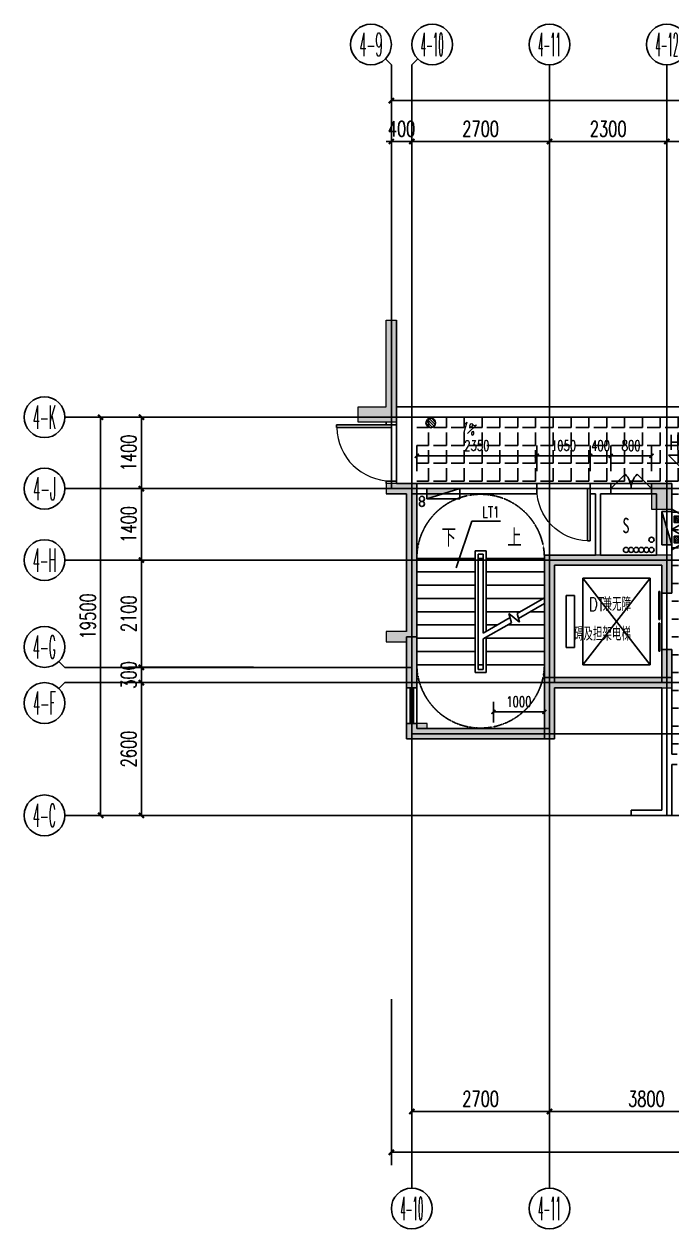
# Model space of a CAD drawing. Extents: x 184967 to 628822, y -100826 to 121332.
# Drawn here: x 184967 to 197667, y 28594 to 52194 of the extents above; entities that cross this region are included whole.
import ezdxf
from ezdxf.enums import TextEntityAlignment as Align

# ---------------------------------------------------------------- set-up
doc = ezdxf.new("R2010")
doc.units = 0
doc.header["$MEASUREMENT"] = 0
doc.linetypes.add('DASH', pattern=[0.35, 0.25, -0.1])
doc.linetypes.add('DOTE', pattern=[2.42, 2, -0.2, 0.02, -0.2])
for name, color, linetype in [('1-涂料1', 251, 'Continuous'), ('AXIS', 3, 'Continuous'), ('AXIS_TEXT', 7, 'Continuous'), ('DIM_ELEV', 3, 'Continuous'), ('DIM_LEAD', 3, 'Continuous'), ('DIM_SYMB', 3, 'Continuous'), ('Dote', 1, 'DOTE'), ('EQUIP_地漏', 7, 'Continuous'), ('EQUIP_消火栓', 7, 'Continuous'), ('EQUIP_消防', 7, 'Continuous'), ('EVTR', 2, 'Continuous'), ('PS', 60, 'Continuous'), ('pub_dim1', 190, 'Continuous'), ('PUB_TEXT', 7, 'Continuous'), ('RomeName', 7, 'Continuous'), ('STAIR', 2, 'Continuous'), ('TEXT', 7, 'Continuous'), ('VPIPE-压力雨', 60, 'TG_J3'), ('VPIPE-废水', 31, 'TG_F'), ('VPIPE-消防中', 1, 'TG_XD'), ('VPIPE-消防高', 11, 'TG_XG'), ('VPIPE-给水', 3, 'TG_J'), ('VPIPE-给水中', 72, 'TG_J1'), ('VPIPE-给水高', 91, 'TG_J2'), ('WALL', 145, 'Continuous'), ('WINDOW', 141, 'Continuous'), ('看线', 67, 'Continuous')]:
    doc.layers.add(name, color=color, linetype=linetype)
doc.layers.add('4#6#-col-2F~31F$0$COLU', color=7, linetype='Continuous', lineweight=0)
doc.layers.add('4#6#-col-2F~31F$0$COLU_HATCH', color=251, linetype='Continuous', lineweight=0)
doc.styles.add('-宋体', font='', dxfattribs={"width": 0.7})
doc.styles.add('_TCH_AXIS', font='COMPLEX', dxfattribs={"bigfont": 'GBCBIG'})
doc.styles.add('_TCH_DIM', font='SIMPLEX', dxfattribs={"bigfont": 'GBCBIG'})
doc.styles.add('_TCH_DIM_T3', font='SIMPLEX', dxfattribs={"width": 0.705882, "bigfont": 'GBCBIG'})
doc.styles.add('COMPLEX', font='COMPLEX')
doc.styles.add('HZ', font='rs.shx', dxfattribs={"width": 0.8, "bigfont": 'hztxt.shx'})
doc.styles.add('TG_LINETYPE', font='GBXWXT', dxfattribs={"width": 0.7, "height": 3, "bigfont": 'GBCBIG'})
doc.styles.add('宋体', font='romans.shx', dxfattribs={"height": 2, "bigfont": 'gbcbig.shx'})
doc.styles.get('-宋体').set_extended_font_data('SimSun')
doc.linetypes.add('TG_F', pattern='A,3,-0.34,["F",TG_LINETYPE,S=0.1,R=0,X=-0.2,Y=-0.08],0', length=3.34)
doc.linetypes.add('TG_J', pattern='A,3,-0.34,["J",TG_LINETYPE,S=0.1,R=0,X=-0.2,Y=-0.08],0', length=3.34)
doc.linetypes.add('TG_J1', pattern='A,3,-0.6,["J1",TG_LINETYPE,S=0.1,R=0,X=-0.52,Y=-0.08],0', length=3.6)
doc.linetypes.add('TG_J2', pattern='A,3,-0.34,["J2",TG_LINETYPE,S=0.1,R=0,X=-0.28,Y=-0.08],0', length=3.34)
doc.linetypes.add('TG_J3', pattern='A,3,-0.34,["J3",TG_LINETYPE,S=0.1,R=0,X=-0.28,Y=-0.08],0', length=3.34)
doc.linetypes.add('TG_XD', pattern='A,3,-0.34,["XD",TG_LINETYPE,S=0.1,R=0,X=-0.3,Y=-0.08],0', length=3.34)
doc.linetypes.add('TG_XG', pattern='A,3,-0.5,["XG",TG_LINETYPE,S=0.1,R=0,X=-0.4,Y=-0.18],0', length=3.5)
doc.dimstyles.new('_TCH_ARCH&&100', dxfattribs={"dimtxt": 297.5, "dimasz": 100, "dimexe": 250, "dimexo": 300, "dimgap": 100, "dimtad": 1, "dimdec": 0, "dimzin": 0, "dimdsep": 46, "dimtxsty": '_TCH_DIM_T3', "dimblk": 'ARCHTICK', "dimcen": 0.09, "dimclrt": 7, "dimazin": 2, "dimtfac": 1, "dimtdec": 0, "dimtix": 1, "dimtmove": 2, "dimatfit": 3, "dimfxl": 0, "dimtolj": 1, "dimtzin": 0, "dimarcsym": 0})
doc.dimstyles.new('_TCH_ARCH&&80', dxfattribs={"dimtxt": 204, "dimasz": 80, "dimexe": 200, "dimexo": 240, "dimgap": 98, "dimtad": 1, "dimdec": 0, "dimzin": 0, "dimdsep": 46, "dimtxsty": '_TCH_DIM_T3', "dimblk": 'ARCHTICK', "dimcen": 0.09, "dimclrt": 7, "dimazin": 2, "dimtfac": 1, "dimtdec": 0, "dimtix": 1, "dimtmove": 2, "dimatfit": 3, "dimfxl": 0, "dimtolj": 1, "dimtzin": 0, "dimarcsym": 0})

# ---------------------------------------------------------------- blocks, each defined once
blk = doc.blocks.new('_ArchTick')
at = {"color": 0, "linetype": 'ByBlock', "const_width": 0.4}
blk.add_lwpolyline([(-0.5, -0.5), (0.5, 0.5)], dxfattribs=at)
blk = doc.blocks.new('*D797')
at = {"layer": 'Defpoints', "color": 0, "transparency": 16777216}
for p in [(195167, 38721), (194167, 38270), (195167, 38270)]:
    blk.add_point(p, dxfattribs=at)
at = {"layer": 'pub_dim1', "color": 0, "lineweight": -2, "transparency": 16777216}
for p, q in [((194167, 38510), (194167, 38921)), ((194167, 38721), (195167, 38721)), ((195167, 38510), (195167, 38921))]:
    blk.add_line(p, q, dxfattribs=at)
at = {"layer": 'pub_dim1', "color": 0, "lineweight": -2, "transparency": 16777216, "xscale": 80, "yscale": 80, "zscale": 80, "rotation": 180}
blk.add_blockref('_ArchTick', (194167, 38721), dxfattribs=at)
at = {"layer": 'pub_dim1', "color": 0, "lineweight": -2, "transparency": 16777216, "xscale": 80, "yscale": 80, "zscale": 80}
blk.add_blockref('_ArchTick', (195167, 38721), dxfattribs=at)
at = {"layer": 'pub_dim1', "color": 7, "transparency": 16777216, "insert": (194667, 38921), "char_height": 204, "attachment_point": 5, "style": '_TCH_DIM_T3'}
blk.add_mtext('\\A1;1000', dxfattribs=at)
blk = doc.blocks.new('$TwtSys$00000434')
for p, q in [((-0.5, 0.5), (-0.5, -0.5)), ((-0.5, -0.5), (0.5, 0.5)), ((0.5, 0.5), (-0.5, 0.5)), ((0.5, -0.5), (0.5, 0.5)), ((-0.5, -0.5), (0.5, -0.5))]:
    blk.add_line(p, q)
blk.add_solid([(0.5, -0.5), (0.5, 0.5), (-0.5, -0.5)])
blk = doc.blocks.new('$ATTACHMENT$00000214')
h = blk.add_hatch()
h.set_pattern_fill('ANSI31', color=256, scale=200, style=0)
h.set_pattern_definition([(45, (-38543.802, -6842.639), (-17.67767, 17.67767), [])])
h.paths.add_polyline_path([(-65, 2), (65, 2), (65, -128), (-65, -128)])
for points in [[(0, 172), (-198, -172), (198, -172)], [(-65, 2), (65, 2), (65, -128), (-65, -128)]]:
    blk.add_lwpolyline(points, close=True)
blk = doc.blocks.new('QRDESGR')
at = {"layer": 'EQUIP_消火栓', "xscale": 650, "yscale": 200, "zscale": 650, "rotation": 270}
blk.add_blockref('$TwtSys$00000434', (1378699, 1257848), dxfattribs=at)
at = {"layer": 'EQUIP_消防', "rotation": 270}
for p in [(1378971, 1258022), (1378971, 1257625)]:
    blk.add_blockref('$ATTACHMENT$00000214', p, dxfattribs=at)
blk = doc.blocks.new('$TwtSys$00000141')
for p, q in [((-94, 8), (-10, 92)), ((-94, 8), (-10, 92)), ((-87, -35), (35, 87)), ((-87, -35), (35, 87)), ((-66, -66), (66, 66)), ((-66, -66), (66, 66)), ((-32, -87), (88, 33)), ((-32, -87), (88, 33)), ((11, -92), (92, -11)), ((11, -92), (92, -11))]:
    blk.add_line(p, q)
blk.add_circle((0, 0), 94)
blk.add_circle((0, 0), 94)
blk = doc.blocks.new('$DORLIB2D$00000127')
at = {"color": 0}
for points in [[(-0.533, 0.795), (-0.533, 0.69)], [(-0.033, 0.795), (-0.533, 0.795)], [(-0.033, 0.69), (-0.533, 0.69)], [(-0.033, 0.795), (-0.033, 0.69)], [(0.533, 0.795), (0.033, 0.795)], [(0.033, 0.795), (0.033, 0.69)], [(0.533, 0.69), (0.033, 0.69)], [(0.533, 0.795), (0.533, 0.69)], [(0.5, 0.5), (-0.5, 0.5)]]:
    blk.add_lwpolyline(points, dxfattribs=at)
blk = doc.blocks.new('$DorLib2D$00000116')
at = {"color": 0}
for p, q in [((-0.5, 0), (-0.146, 0.354)), ((0.5, 0), (0.146, 0.354))]:
    blk.add_line(p, q, dxfattribs=at)
for centre, start, end in [((-0.5, 0), 0, 45), ((0.5, 0), 135, 180)]:
    blk.add_arc(centre, 0.5, start, end, dxfattribs=at)
blk = doc.blocks.new('$DorLib2D$00000001')
for p, q in [((0.45, 0.975), (0.5, 0.975)), ((0.45, 0), (0.45, 0.975)), ((0.5, 0), (0.5, 0.975)), ((0.5, 0), (0.45, 0))]:
    blk.add_line(p, q)
at = {"lineweight": 13}
blk.add_arc((0.475, 0), 0.975, 91.4693, 180, dxfattribs=at)
blk = doc.blocks.new('$WINLIB2D$00000001')
at = {"color": 0}
for points in [[(-0.5, 0.5), (-0.5, -0.5)], [(-0.5, 0.5), (0.5, 0.5)], [(0.5, -0.5), (0.5, 0.5)], [(0.5, 0.167), (-0.5, 0.167)], [(0.5, -0.167), (-0.5, -0.167)], [(-0.5, -0.5), (0.5, -0.5)]]:
    blk.add_lwpolyline(points, dxfattribs=at)
blk = doc.blocks.new('核心筒')
at = {"layer": '1-涂料1'}
h = blk.add_hatch(dxfattribs=at)
h.set_pattern_fill('ANGLE', color=256, scale=100, style=0)
h.set_pattern_definition([(180, (607805.83, 52323), (0, 349.25), [254, -95.25]), (90, (607805.83, 52323), (349.25, 2e-14), [254, -95.25])])
h.paths.add_polyline_path([(-7300, -1496), (-7300, -350), (-7300, -200), (-5959, -218), (5500, -200), (5500, -1450)])
h = blk.add_hatch(dxfattribs=at)
h.set_pattern_fill('ANGLE', color=256, scale=100, style=0)
h.set_pattern_definition([(0, (-1034263, -88683.5), (0, 349.25), [254, -95.25]), (90, (-1034263, -88683.5), (-349.25, 2e-14), [254, -95.25])])
h.paths.add_polyline_path([(-2300, -6800), (500, -6800), (500, -1475), (-2300, -1475)])
at = {"layer": 'DIM_ELEV'}
for p, q in [((-2067, -1247), (-2367, -947)), ((-2367, -947), (-490, -947))]:
    blk.add_line(p, q, dxfattribs=at)
at = {"layer": 'DIM_SYMB'}
for points in [[(-6700, -2840, 0, 0, 0), (-6700, -5675, 0, 0, 0), (-5400, -5675, 0, 0, 0), (-5400, -4570, 80, 0, 0), (-5400, -4270, 0, 0, 0)], [(-5400, -2840, 0, 0, 0), (-5400, -3710, 80, 0, 0), (-5400, -4010, 0, 0, 0)]]:
    blk.add_lwpolyline(points, format="xyseb", dxfattribs=at)
at = {"layer": 'EVTR'}
for p, q in [((-2725, -3350), (-4045, -3350)), ((-4045, -3350), (-4045, -5050)), ((-4045, -5050), (-2725, -3350)), ((-2725, -5050), (-4045, -3350)), ((-2725, -5050), (-2725, -3350)), ((-4210, -3690), (-4375, -3690)), ((-4375, -3690), (-4375, -4710)), ((-4210, -4710), (-4210, -3690)), ((-4375, -4710), (-4210, -4710)), ((-4045, -5050), (-2725, -5050))]:
    blk.add_line(p, q, dxfattribs=at)
at = {"layer": 'PS'}
blk.add_lwpolyline([(-6202, -600, 0, 0, 0), (-6526, -502, 80, 0, 0), (-6813, -416, 0, 0, 0)], format="xyseb", dxfattribs=at)
at = {"layer": 'STAIR'}
for p, q in [((-6160, -2820), (-5940, -2820)), ((-6160, -5200), (-6160, -2820)), ((-5940, -2820), (-5940, -4394)), ((-7300, -2970), (-6160, -2970)), ((-6100, -2880), (-6000, -2880)), ((-6100, -5140), (-6100, -2880)), ((-6100, -5050), (-6100, -2970)), ((-6000, -2970), (-6100, -2970)), ((-6000, -2880), (-6000, -4429)), ((-6000, -2970), (-6000, -4429)), ((-4800, -2970), (-5940, -2970)), ((-7300, -3230), (-6160, -3230)), ((-4800, -3230), (-5940, -3230)), ((-7300, -3490), (-6160, -3490)), ((-4800, -3490), (-5940, -3490)), ((-7300, -3750), (-6160, -3750)), ((-4825, -3750), (-5940, -3750)), ((-4800, -3736), (-5336, -4045)), ((-7300, -4010), (-6160, -4010)), ((-5275, -4010), (-5940, -4010)), ((-4800, -3851), (-5309, -4145)), ((-4800, -4010), (-5075, -4010)), ((-5474, -4125), (-6000, -4429)), ((-5447, -4225), (-6000, -4544)), ((-5289, -4217), (-5495, -4045)), ((-5495, -4045), (-5447, -4225)), ((-5336, -4045), (-5289, -4217)), ((-7300, -4270), (-6160, -4270)), ((-5725, -4270), (-5940, -4270)), ((-4800, -4270), (-5525, -4270)), ((-7300, -4530), (-6160, -4530)), ((-6000, -4544), (-6000, -5050)), ((-6000, -4544), (-6000, -5140)), ((-5940, -4510), (-5940, -5200)), ((-4800, -4530), (-5940, -4530)), ((-7300, -4790), (-6160, -4790)), ((-4800, -4790), (-5940, -4790)), ((-7300, -5050), (-6160, -5050)), ((-7300, -5050), (-7300, -6300)), ((-6160, -5050), (-7300, -5050)), ((-6000, -5050), (-6100, -5050)), ((-6000, -5140), (-6100, -5140)), ((-4800, -5050), (-5940, -5050)), ((-4800, -5050), (-5940, -5050)), ((-5940, -5200), (-6160, -5200))]:
    blk.add_line(p, q, dxfattribs=at)
at = {"layer": 'STAIR', "linetype": 'DASH'}
for centre, start, end in [((-6050, -2960), 0, 180), ((-6050, -5040), 180, 360)]:
    blk.add_arc(centre, 1250, start, end, dxfattribs=at)
at = {"layer": 'WALL'}
for p, q in [((-4950, -1500), (-7400, -1500)), ((-7400, -1500), (-7400, -1700)), ((-4950, -1700), (-4950, -1500)), ((-3800, -1500), (-3900, -1500)), ((-3900, -1500), (-3900, -1700)), ((-3500, -1500), (-3800, -1500)), ((-3500, -1700), (-3500, -1500)), ((-2300, -1500), (-2700, -1500)), ((-2700, -1500), (-2700, -1700)), ((-2300, -3000), (-2300, -1500)), ((-7400, -1700), (-4950, -1700)), ((-3900, -1700), (-3800, -1700)), ((-3800, -2900), (-3800, -1700)), ((-3700, -2900), (-3700, -1700)), ((-3700, -1700), (-3500, -1700)), ((-2700, -1700), (-2600, -1700)), ((-2600, -2900), (-2600, -1700)), ((-4800, -2900), (-3800, -2900)), ((-4800, -5400), (-4800, -2900)), ((-3700, -2900), (-2600, -2900)), ((-2300, -3650), (-2300, -3000)), ((-4600, -3100), (-3800, -3100)), ((-4600, -5400), (-4600, -3100)), ((-3800, -3100), (-2500, -3100)), ((-2500, -3100), (-2500, -3650)), ((-2500, -3650), (-2300, -3650)), ((-7500, -4500), (-7500, -5500)), ((-7300, -4500), (-7500, -4500)), ((-7300, -5500), (-7300, -4500)), ((-2300, -4750), (-2500, -4750)), ((-2500, -4750), (-2500, -5400)), ((-2300, -5400), (-2300, -4750)), ((-4800, -5400), (-4600, -5400)), ((-2500, -5400), (-2300, -5400)), ((-7500, -5500), (-7300, -5500)), ((-7300, -6200), (-7500, -6200)), ((-7500, -6200), (-7500, -6500)), ((-7300, -6300), (-7300, -6200)), ((-7300, -6300), (-4700, -6300)), ((-4700, -6300), (-4700, -6500)), ((-7500, -6500), (-4700, -6500))]:
    blk.add_line(p, q, dxfattribs=at)
at = {"layer": 'WINDOW'}
for p, q in [((-4950, -1500), (-3900, -1500)), ((-3500, -1500), (-2700, -1500)), ((-3300, -1500), (-2700, -1500)), ((-3500, -1700), (-2700, -1700)), ((-3300, -1700), (-2700, -1700))]:
    blk.add_line(p, q, dxfattribs=at)
at = {"layer": '看线'}
for points in [[(0, 0), (-7700, 0)], [(0, -200), (-7700, -200)]]:
    blk.add_lwpolyline(points, dxfattribs=at)
blk.add_blockref('QRDESGR', (-1381099, -1260223))
at = {"layer": 'EQUIP_地漏', "xscale": -1, "rotation": 180}
blk.add_blockref('$TwtSys$00000141', (-7027, -312), dxfattribs=at)
at = {"layer": 'WINDOW'}
for name, p, xscale, yscale, zscale in [('$DorLib2D$00000116', (-3100, -1600), 800, 800, 800), ('$DorLib2D$00000001', (-4425, -1600), 1050, -1050, 1050)]:
    blk.add_blockref(name, p, dxfattribs=dict(at, xscale=xscale, yscale=yscale, zscale=zscale))
at = {"layer": 'WINDOW', "rotation": 90}
for name, p, xscale, yscale, zscale in [('$DORLIB2D$00000127', (-2400, -4200), -1100, 200, -1100), ('$WINLIB2D$00000001', (-7400, -5850), -700, -200, -700)]:
    blk.add_blockref(name, p, dxfattribs=dict(at, xscale=xscale, yscale=yscale, zscale=zscale))
at = {"layer": 'PUB_TEXT', "style": '_TCH_DIM', "width": 0.705882}
blk.add_text('1%', height=212.5, rotation=343.2247, dxfattribs=at).set_placement((-6447, -480))
at = {"layer": 'PUB_TEXT'}
for s, height, style, width, p in [('H-0.080(', 297.5, '_TCH_DIM', 0.705882, (-2348, -842)), ('上', 350, 'HZ', 0.8, (-5525, -2735)), ('下', 350, 'HZ', 0.8, (-6814, -2735))]:
    blk.add_text(s, height=height, dxfattribs=dict(at, style=style, width=width)).set_placement(p)
at = {"layer": 'RomeName', "style": '宋体', "width": 0.7}
for s, p in [('DT', (-3925, -3997)), ('兼无障', (-3660, -3997)), ('碍及担架电梯', (-4220, -4577))]:
    blk.add_text(s, height=265.8, dxfattribs=at).set_placement(p)
at = {"layer": 'TEXT', "style": '-宋体', "width": 0.7}
blk.add_text('S', height=300, dxfattribs=at).set_placement((-3272, -2471))
blk = doc.blocks.new('_AXISO')
blk.add_circle((0, 0), 0.5)
at = {"layer": 'AXIS_TEXT', "style": 'COMPLEX', "width": 1.041667}
blk.add_attdef('A', text='', height=0.56, dxfattribs=at).set_placement((-0.25, -0.28), (0.25, -0.28), align=Align.FIT)
blk = doc.blocks.new('*D798')
at = {"layer": 'AXIS', "color": 0, "lineweight": -2, "transparency": 16777216}
for p, q in [((189467, 44494), (186217, 44494)), ((186467, 36694), (186467, 44494)), ((189467, 36694), (186217, 36694))]:
    blk.add_line(p, q, dxfattribs=at)
at = {"layer": 'Defpoints', "color": 0, "transparency": 16777216}
for p in [(186467, 44494), (189767, 44494), (189767, 36694)]:
    blk.add_point(p, dxfattribs=at)
at = {"layer": 'AXIS', "color": 0, "lineweight": -2, "transparency": 16777216, "xscale": 100, "yscale": 100, "zscale": 100}
for p, rotation in [((186467, 44494), 90), ((186467, 36694), 270)]:
    blk.add_blockref('_ArchTick', p, dxfattribs=dict(at, rotation=rotation))
at = {"layer": 'AXIS', "color": 7, "transparency": 16777216, "insert": (186218, 40594), "char_height": 297.5, "attachment_point": 5, "rotation": 90, "style": '_TCH_DIM_T3'}
blk.add_mtext('\\A1;19500', dxfattribs=at)
blk = doc.blocks.new('*D799')
at = {"layer": 'AXIS', "color": 0, "lineweight": -2, "transparency": 16777216}
for p, q in [((189467, 39294), (187017, 39294)), ((187267, 36694), (187267, 39294)), ((189467, 36694), (187017, 36694))]:
    blk.add_line(p, q, dxfattribs=at)
at = {"layer": 'Defpoints', "color": 0, "transparency": 16777216}
for p in [(187267, 39294), (189767, 39294), (189767, 36694)]:
    blk.add_point(p, dxfattribs=at)
at = {"layer": 'AXIS', "color": 0, "lineweight": -2, "transparency": 16777216, "xscale": 100, "yscale": 100, "zscale": 100}
for p, rotation in [((187267, 39294), 90), ((187267, 36694), 270)]:
    blk.add_blockref('_ArchTick', p, dxfattribs=dict(at, rotation=rotation))
at = {"layer": 'AXIS', "color": 7, "transparency": 16777216, "insert": (187018, 37994), "char_height": 297.5, "attachment_point": 5, "rotation": 90, "style": '_TCH_DIM_T3'}
blk.add_mtext('\\A1;2600', dxfattribs=at)
blk = doc.blocks.new('*D800')
at = {"layer": 'AXIS', "color": 0, "lineweight": -2, "transparency": 16777216}
for p, q in [((187267, 39594), (187267, 39694)), ((189467, 39594), (187017, 39594)), ((187267, 39294), (187267, 39594)), ((189467, 39294), (187017, 39294)), ((187267, 39294), (187267, 39194))]:
    blk.add_line(p, q, dxfattribs=at)
at = {"layer": 'Defpoints', "color": 0, "transparency": 16777216}
for p in [(187267, 39594), (189767, 39594), (189767, 39294)]:
    blk.add_point(p, dxfattribs=at)
at = {"layer": 'AXIS', "color": 0, "lineweight": -2, "transparency": 16777216, "xscale": 100, "yscale": 100, "zscale": 100}
for p, rotation in [((187267, 39594), 270), ((187267, 39294), 90)]:
    blk.add_blockref('_ArchTick', p, dxfattribs=dict(at, rotation=rotation))
at = {"layer": 'AXIS', "color": 7, "transparency": 16777216, "insert": (187018, 39444), "char_height": 297.5, "attachment_point": 5, "rotation": 90, "style": '_TCH_DIM_T3'}
blk.add_mtext('\\A1;300', dxfattribs=at)
blk = doc.blocks.new('*D801')
at = {"layer": 'AXIS', "color": 0, "lineweight": -2, "transparency": 16777216}
for p, q in [((189467, 41694), (187017, 41694)), ((187267, 39594), (187267, 41694)), ((189467, 39594), (187017, 39594))]:
    blk.add_line(p, q, dxfattribs=at)
at = {"layer": 'Defpoints', "color": 0, "transparency": 16777216}
for p in [(187267, 41694), (189767, 41694), (189767, 39594)]:
    blk.add_point(p, dxfattribs=at)
at = {"layer": 'AXIS', "color": 0, "lineweight": -2, "transparency": 16777216, "xscale": 100, "yscale": 100, "zscale": 100}
for p, rotation in [((187267, 41694), 90), ((187267, 39594), 270)]:
    blk.add_blockref('_ArchTick', p, dxfattribs=dict(at, rotation=rotation))
at = {"layer": 'AXIS', "color": 7, "transparency": 16777216, "insert": (187018, 40644), "char_height": 297.5, "attachment_point": 5, "rotation": 90, "style": '_TCH_DIM_T3'}
blk.add_mtext('\\A1;2100', dxfattribs=at)
blk = doc.blocks.new('*D802')
at = {"layer": 'AXIS', "color": 0, "lineweight": -2, "transparency": 16777216}
for p, q in [((189467, 43094), (187017, 43094)), ((187267, 41694), (187267, 43094)), ((189467, 41694), (187017, 41694))]:
    blk.add_line(p, q, dxfattribs=at)
at = {"layer": 'Defpoints', "color": 0, "transparency": 16777216}
for p in [(187267, 43094), (189767, 43094), (189767, 41694)]:
    blk.add_point(p, dxfattribs=at)
at = {"layer": 'AXIS', "color": 0, "lineweight": -2, "transparency": 16777216, "xscale": 100, "yscale": 100, "zscale": 100}
for p, rotation in [((187267, 43094), 90), ((187267, 41694), 270)]:
    blk.add_blockref('_ArchTick', p, dxfattribs=dict(at, rotation=rotation))
at = {"layer": 'AXIS', "color": 7, "transparency": 16777216, "insert": (187018, 42394), "char_height": 297.5, "attachment_point": 5, "rotation": 90, "style": '_TCH_DIM_T3'}
blk.add_mtext('\\A1;1400', dxfattribs=at)
blk = doc.blocks.new('*D803')
at = {"layer": 'AXIS', "color": 0, "lineweight": -2, "transparency": 16777216}
for p, q in [((189467, 44494), (187017, 44494)), ((187267, 43094), (187267, 44494)), ((189467, 43094), (187017, 43094))]:
    blk.add_line(p, q, dxfattribs=at)
at = {"layer": 'Defpoints', "color": 0, "transparency": 16777216}
for p in [(187267, 44494), (189767, 44494), (189767, 43094)]:
    blk.add_point(p, dxfattribs=at)
at = {"layer": 'AXIS', "color": 0, "lineweight": -2, "transparency": 16777216, "xscale": 100, "yscale": 100, "zscale": 100}
for p, rotation in [((187267, 44494), 90), ((187267, 43094), 270)]:
    blk.add_blockref('_ArchTick', p, dxfattribs=dict(at, rotation=rotation))
at = {"layer": 'AXIS', "color": 7, "transparency": 16777216, "insert": (187018, 43794), "char_height": 297.5, "attachment_point": 5, "rotation": 90, "style": '_TCH_DIM_T3'}
blk.add_mtext('\\A1;1400', dxfattribs=at)
blk = doc.blocks.new('*D810')
at = {"layer": 'AXIS', "color": 0, "lineweight": -2, "transparency": 16777216}
for p, q in [((192167, 47694), (192167, 50944)), ((205567, 47694), (205567, 50944)), ((192167, 50694), (205567, 50694))]:
    blk.add_line(p, q, dxfattribs=at)
at = {"layer": 'Defpoints', "color": 0, "transparency": 16777216}
for p in [(205567, 50694), (192167, 47394), (205567, 47394)]:
    blk.add_point(p, dxfattribs=at)
at = {"layer": 'AXIS', "color": 0, "lineweight": -2, "transparency": 16777216, "xscale": 100, "yscale": 100, "zscale": 100, "rotation": 180}
blk.add_blockref('_ArchTick', (192167, 50694), dxfattribs=at)
at = {"layer": 'AXIS', "color": 0, "lineweight": -2, "transparency": 16777216, "xscale": 100, "yscale": 100, "zscale": 100}
blk.add_blockref('_ArchTick', (205567, 50694), dxfattribs=at)
at = {"layer": 'AXIS', "color": 7, "transparency": 16777216, "insert": (198867, 50942), "char_height": 297.5, "attachment_point": 5, "style": '_TCH_DIM_T3'}
blk.add_mtext('\\A1;38900', dxfattribs=at)
blk = doc.blocks.new('*D811')
at = {"layer": 'AXIS', "color": 0, "lineweight": -2, "transparency": 16777216}
for p, q in [((192167, 47694), (192167, 50144)), ((192567, 47694), (192567, 50144)), ((192167, 49894), (192067, 49894)), ((192167, 49894), (192567, 49894)), ((192567, 49894), (192667, 49894))]:
    blk.add_line(p, q, dxfattribs=at)
at = {"layer": 'Defpoints', "color": 0, "transparency": 16777216}
for p in [(192567, 49894), (192167, 47394), (192567, 47394)]:
    blk.add_point(p, dxfattribs=at)
at = {"layer": 'AXIS', "color": 0, "lineweight": -2, "transparency": 16777216, "xscale": 100, "yscale": 100, "zscale": 100}
blk.add_blockref('_ArchTick', (192167, 49894), dxfattribs=at)
at = {"layer": 'AXIS', "color": 0, "lineweight": -2, "transparency": 16777216, "xscale": 100, "yscale": 100, "zscale": 100, "rotation": 180}
blk.add_blockref('_ArchTick', (192567, 49894), dxfattribs=at)
at = {"layer": 'AXIS', "color": 7, "transparency": 16777216, "insert": (192367, 50142), "char_height": 297.5, "attachment_point": 5, "style": '_TCH_DIM_T3'}
blk.add_mtext('\\A1;400', dxfattribs=at)
blk = doc.blocks.new('*D812')
at = {"layer": 'AXIS', "color": 0, "lineweight": -2, "transparency": 16777216}
for p, q in [((192567, 47694), (192567, 50144)), ((195267, 47694), (195267, 50144)), ((192567, 49894), (195267, 49894))]:
    blk.add_line(p, q, dxfattribs=at)
at = {"layer": 'Defpoints', "color": 0, "transparency": 16777216}
for p in [(195267, 49894), (192567, 47394), (195267, 47394)]:
    blk.add_point(p, dxfattribs=at)
at = {"layer": 'AXIS', "color": 0, "lineweight": -2, "transparency": 16777216, "xscale": 100, "yscale": 100, "zscale": 100, "rotation": 180}
blk.add_blockref('_ArchTick', (192567, 49894), dxfattribs=at)
at = {"layer": 'AXIS', "color": 0, "lineweight": -2, "transparency": 16777216, "xscale": 100, "yscale": 100, "zscale": 100}
blk.add_blockref('_ArchTick', (195267, 49894), dxfattribs=at)
at = {"layer": 'AXIS', "color": 7, "transparency": 16777216, "insert": (193917, 50142), "char_height": 297.5, "attachment_point": 5, "style": '_TCH_DIM_T3'}
blk.add_mtext('\\A1;2700', dxfattribs=at)
blk = doc.blocks.new('*D813')
at = {"layer": 'AXIS', "color": 0, "lineweight": -2, "transparency": 16777216}
for p, q in [((195267, 47694), (195267, 50144)), ((197567, 47694), (197567, 50144)), ((195267, 49894), (197567, 49894))]:
    blk.add_line(p, q, dxfattribs=at)
at = {"layer": 'Defpoints', "color": 0, "transparency": 16777216}
for p in [(197567, 49894), (195267, 47394), (197567, 47394)]:
    blk.add_point(p, dxfattribs=at)
at = {"layer": 'AXIS', "color": 0, "lineweight": -2, "transparency": 16777216, "xscale": 100, "yscale": 100, "zscale": 100, "rotation": 180}
blk.add_blockref('_ArchTick', (195267, 49894), dxfattribs=at)
at = {"layer": 'AXIS', "color": 0, "lineweight": -2, "transparency": 16777216, "xscale": 100, "yscale": 100, "zscale": 100}
blk.add_blockref('_ArchTick', (197567, 49894), dxfattribs=at)
at = {"layer": 'AXIS', "color": 7, "transparency": 16777216, "insert": (196417, 50142), "char_height": 297.5, "attachment_point": 5, "style": '_TCH_DIM_T3'}
blk.add_mtext('\\A1;2300', dxfattribs=at)
blk = doc.blocks.new('*D814')
at = {"layer": 'AXIS', "color": 0, "lineweight": -2, "transparency": 16777216}
for p, q in [((197567, 47694), (197567, 50144)), ((199067, 47694), (199067, 50144)), ((197567, 49894), (199067, 49894))]:
    blk.add_line(p, q, dxfattribs=at)
at = {"layer": 'Defpoints', "color": 0, "transparency": 16777216}
for p in [(199067, 49894), (197567, 47394), (199067, 47394)]:
    blk.add_point(p, dxfattribs=at)
at = {"layer": 'AXIS', "color": 0, "lineweight": -2, "transparency": 16777216, "xscale": 100, "yscale": 100, "zscale": 100, "rotation": 180}
blk.add_blockref('_ArchTick', (197567, 49894), dxfattribs=at)
at = {"layer": 'AXIS', "color": 0, "lineweight": -2, "transparency": 16777216, "xscale": 100, "yscale": 100, "zscale": 100}
blk.add_blockref('_ArchTick', (199067, 49894), dxfattribs=at)
at = {"layer": 'AXIS', "color": 7, "transparency": 16777216, "insert": (198317, 50142), "char_height": 297.5, "attachment_point": 5, "style": '_TCH_DIM_T3'}
blk.add_mtext('\\A1;1500', dxfattribs=at)
blk = doc.blocks.new('*D818')
at = {"layer": 'AXIS', "color": 0, "lineweight": -2, "transparency": 16777216}
for p, q in [((192167, 33094), (192167, 29844)), ((205567, 33094), (205567, 29844)), ((192167, 30094), (205567, 30094))]:
    blk.add_line(p, q, dxfattribs=at)
at = {"layer": 'Defpoints', "color": 0, "transparency": 16777216}
for p in [(192167, 33394), (205567, 33394), (205567, 30094)]:
    blk.add_point(p, dxfattribs=at)
at = {"layer": 'AXIS', "color": 0, "lineweight": -2, "transparency": 16777216, "xscale": 100, "yscale": 100, "zscale": 100, "rotation": 180}
blk.add_blockref('_ArchTick', (192167, 30094), dxfattribs=at)
at = {"layer": 'AXIS', "color": 0, "lineweight": -2, "transparency": 16777216, "xscale": 100, "yscale": 100, "zscale": 100}
blk.add_blockref('_ArchTick', (205567, 30094), dxfattribs=at)
at = {"layer": 'AXIS', "color": 7, "transparency": 16777216, "insert": (198867, 30342), "char_height": 297.5, "attachment_point": 5, "style": '_TCH_DIM_T3'}
blk.add_mtext('\\A1;38900', dxfattribs=at)
blk = doc.blocks.new('*D819')
at = {"layer": 'AXIS', "color": 0, "lineweight": -2, "transparency": 16777216}
for p, q in [((192567, 33094), (192567, 30644)), ((195267, 33094), (195267, 30644)), ((192567, 30894), (195267, 30894))]:
    blk.add_line(p, q, dxfattribs=at)
at = {"layer": 'Defpoints', "color": 0, "transparency": 16777216}
for p in [(192567, 33394), (195267, 33394), (195267, 30894)]:
    blk.add_point(p, dxfattribs=at)
at = {"layer": 'AXIS', "color": 0, "lineweight": -2, "transparency": 16777216, "xscale": 100, "yscale": 100, "zscale": 100, "rotation": 180}
blk.add_blockref('_ArchTick', (192567, 30894), dxfattribs=at)
at = {"layer": 'AXIS', "color": 0, "lineweight": -2, "transparency": 16777216, "xscale": 100, "yscale": 100, "zscale": 100}
blk.add_blockref('_ArchTick', (195267, 30894), dxfattribs=at)
at = {"layer": 'AXIS', "color": 7, "transparency": 16777216, "insert": (193917, 31142), "char_height": 297.5, "attachment_point": 5, "style": '_TCH_DIM_T3'}
blk.add_mtext('\\A1;2700', dxfattribs=at)
blk = doc.blocks.new('*D820')
at = {"layer": 'AXIS', "color": 0, "lineweight": -2, "transparency": 16777216}
for p, q in [((195267, 33094), (195267, 30644)), ((199067, 33094), (199067, 30644)), ((195267, 30894), (199067, 30894))]:
    blk.add_line(p, q, dxfattribs=at)
at = {"layer": 'Defpoints', "color": 0, "transparency": 16777216}
for p in [(195267, 33394), (199067, 33394), (199067, 30894)]:
    blk.add_point(p, dxfattribs=at)
at = {"layer": 'AXIS', "color": 0, "lineweight": -2, "transparency": 16777216, "xscale": 100, "yscale": 100, "zscale": 100, "rotation": 180}
blk.add_blockref('_ArchTick', (195267, 30894), dxfattribs=at)
at = {"layer": 'AXIS', "color": 0, "lineweight": -2, "transparency": 16777216, "xscale": 100, "yscale": 100, "zscale": 100}
blk.add_blockref('_ArchTick', (199067, 30894), dxfattribs=at)
at = {"layer": 'AXIS', "color": 7, "transparency": 16777216, "insert": (197167, 31142), "char_height": 297.5, "attachment_point": 5, "style": '_TCH_DIM_T3'}
blk.add_mtext('\\A1;3800', dxfattribs=at)
blk = doc.blocks.new('*D834')
at = {"layer": 'Defpoints', "color": 0, "transparency": 16777216}
for p in [(195017, 43737), (192667, 43194), (195017, 43194)]:
    blk.add_point(p, dxfattribs=at)
at = {"layer": 'pub_dim1', "color": 0, "lineweight": -2, "transparency": 16777216}
for p, q in [((192667, 43434), (192667, 43937)), ((195017, 43434), (195017, 43937)), ((192667, 43737), (195017, 43737))]:
    blk.add_line(p, q, dxfattribs=at)
at = {"layer": 'pub_dim1', "color": 0, "lineweight": -2, "transparency": 16777216, "xscale": 80, "yscale": 80, "zscale": 80, "rotation": 180}
blk.add_blockref('_ArchTick', (192667, 43737), dxfattribs=at)
at = {"layer": 'pub_dim1', "color": 0, "lineweight": -2, "transparency": 16777216, "xscale": 80, "yscale": 80, "zscale": 80}
blk.add_blockref('_ArchTick', (195017, 43737), dxfattribs=at)
at = {"layer": 'pub_dim1', "color": 7, "transparency": 16777216, "insert": (193842, 43937), "char_height": 204, "attachment_point": 5, "style": '_TCH_DIM_T3'}
blk.add_mtext('\\A1;2350', dxfattribs=at)
blk = doc.blocks.new('*D835')
at = {"layer": 'Defpoints', "color": 0, "transparency": 16777216}
for p in [(196067, 43737), (195017, 43194), (196067, 43194)]:
    blk.add_point(p, dxfattribs=at)
at = {"layer": 'pub_dim1', "color": 0, "lineweight": -2, "transparency": 16777216}
for p, q in [((195017, 43434), (195017, 43937)), ((196067, 43434), (196067, 43937)), ((195017, 43737), (196067, 43737))]:
    blk.add_line(p, q, dxfattribs=at)
at = {"layer": 'pub_dim1', "color": 0, "lineweight": -2, "transparency": 16777216, "xscale": 80, "yscale": 80, "zscale": 80, "rotation": 180}
blk.add_blockref('_ArchTick', (195017, 43737), dxfattribs=at)
at = {"layer": 'pub_dim1', "color": 0, "lineweight": -2, "transparency": 16777216, "xscale": 80, "yscale": 80, "zscale": 80}
blk.add_blockref('_ArchTick', (196067, 43737), dxfattribs=at)
at = {"layer": 'pub_dim1', "color": 7, "transparency": 16777216, "insert": (195542, 43937), "char_height": 204, "attachment_point": 5, "style": '_TCH_DIM_T3'}
blk.add_mtext('\\A1;1050', dxfattribs=at)
blk = doc.blocks.new('*D836')
at = {"layer": 'Defpoints', "color": 0, "transparency": 16777216}
for p in [(196467, 43737), (196067, 43194), (196467, 43194)]:
    blk.add_point(p, dxfattribs=at)
at = {"layer": 'pub_dim1', "color": 0, "lineweight": -2, "transparency": 16777216}
for p, q in [((196067, 43434), (196067, 43937)), ((196467, 43434), (196467, 43937)), ((196067, 43737), (195987, 43737)), ((196067, 43737), (196467, 43737)), ((196467, 43737), (196547, 43737))]:
    blk.add_line(p, q, dxfattribs=at)
at = {"layer": 'pub_dim1', "color": 0, "lineweight": -2, "transparency": 16777216, "xscale": 80, "yscale": 80, "zscale": 80}
blk.add_blockref('_ArchTick', (196067, 43737), dxfattribs=at)
at = {"layer": 'pub_dim1', "color": 0, "lineweight": -2, "transparency": 16777216, "xscale": 80, "yscale": 80, "zscale": 80, "rotation": 180}
blk.add_blockref('_ArchTick', (196467, 43737), dxfattribs=at)
at = {"layer": 'pub_dim1', "color": 7, "transparency": 16777216, "insert": (196267, 43937), "char_height": 204, "attachment_point": 5, "style": '_TCH_DIM_T3'}
blk.add_mtext('\\A1;400', dxfattribs=at)
blk = doc.blocks.new('*D837')
at = {"layer": 'Defpoints', "color": 0, "transparency": 16777216}
for p in [(197267, 43737), (196467, 43194), (197267, 43194)]:
    blk.add_point(p, dxfattribs=at)
at = {"layer": 'pub_dim1', "color": 0, "lineweight": -2, "transparency": 16777216}
for p, q in [((196467, 43434), (196467, 43937)), ((197267, 43434), (197267, 43937)), ((196467, 43737), (197267, 43737))]:
    blk.add_line(p, q, dxfattribs=at)
at = {"layer": 'pub_dim1', "color": 0, "lineweight": -2, "transparency": 16777216, "xscale": 80, "yscale": 80, "zscale": 80, "rotation": 180}
blk.add_blockref('_ArchTick', (196467, 43737), dxfattribs=at)
at = {"layer": 'pub_dim1', "color": 0, "lineweight": -2, "transparency": 16777216, "xscale": 80, "yscale": 80, "zscale": 80}
blk.add_blockref('_ArchTick', (197267, 43737), dxfattribs=at)
at = {"layer": 'pub_dim1', "color": 7, "transparency": 16777216, "insert": (196867, 43937), "char_height": 204, "attachment_point": 5, "style": '_TCH_DIM_T3'}
blk.add_mtext('\\A1;800', dxfattribs=at)

msp = doc.modelspace()

# ---------------------------------------------------------------- hatches: boundary and pattern name
at = {"layer": '4#6#-col-2F~31F$0$COLU_HATCH'}
for points in [[(192266.9, 46393.7), (192266.9, 44393.7), (191516.9, 44393.7), (191516.9, 44693.7), (192066.9, 44693.7), (192066.9, 46393.7)], [(192666.9, 39193.7), (192666.9, 43193.7), (192066.9, 43193.7), (192066.9, 42993.7), (192466.9, 42993.7), (192466.9, 40293.7), (192066.9, 40293.7), (192066.9, 40093.7), (192466.9, 40093.7), (192466.9, 39193.7)], [(197666.9, 43193.7), (197266.9, 43193.7), (197266.9, 42693.7), (197666.9, 42693.7)], [(192466.9, 38193.7), (195366.9, 38193.7), (195366.9, 39193.7), (197666.9, 39193.7), (197666.9, 39943.7), (197466.9, 39943.7), (197466.9, 39393.7), (195366.9, 39393.7), (195366.9, 41593.7), (197466.9, 41593.7), (197466.9, 41043.7), (197666.9, 41043.7), (197666.9, 41793.7), (195166.9, 41793.7), (195166.9, 38393.7), (192866.9, 38393.7), (192866.9, 38493.7), (192466.9, 38493.7)]]:
    msp.add_hatch(color=252, dxfattribs=at).paths.add_polyline_path(points)

# ---------------------------------------------------------------- linework, layer by layer
at = {"layer": '4#6#-col-2F~31F$0$COLU', "color": 6}
for points in [[(192266.9, 46393.7), (192266.9, 44393.7), (191516.9, 44393.7), (191516.9, 44693.7), (192066.9, 44693.7), (192066.9, 46393.7)], [(192666.9, 39193.7), (192666.9, 43193.7), (192066.9, 43193.7), (192066.9, 42993.7), (192466.9, 42993.7), (192466.9, 40293.7), (192066.9, 40293.7), (192066.9, 40093.7), (192466.9, 40093.7), (192466.9, 39193.7)], [(197666.9, 43193.7), (197266.9, 43193.7), (197266.9, 42693.7), (197666.9, 42693.7)], [(192466.9, 38193.7), (195366.9, 38193.7), (195366.9, 39193.7), (197666.9, 39193.7), (197666.9, 39943.7), (197466.9, 39943.7), (197466.9, 39393.7), (195366.9, 39393.7), (195366.9, 41593.7), (197466.9, 41593.7), (197466.9, 41043.7), (197666.9, 41043.7), (197666.9, 41793.7), (195166.9, 41793.7), (195166.9, 38393.7), (192866.9, 38393.7), (192866.9, 38493.7), (192466.9, 38493.7)]]:
    msp.add_lwpolyline(points, close=True, dxfattribs=at)
at = {"layer": 'AXIS'}
for p, q in [((192049.7, 51510.9), (192166.9, 51393.7)), ((192684, 51510.9), (192566.9, 51393.7)), ((192166.9, 47393.7), (192166.9, 51393.7)), ((192566.9, 47393.7), (192566.9, 51393.7)), ((195266.9, 47393.7), (195266.9, 51393.7)), ((197566.9, 47393.7), (197566.9, 51393.7)), ((189766.9, 44493.7), (185766.9, 44493.7)), ((189766.9, 43093.7), (185766.9, 43093.7)), ((189766.9, 41693.7), (185766.9, 41693.7)), ((185649.7, 39710.9), (185766.9, 39593.7)), ((189766.9, 39593.7), (185766.9, 39593.7)), ((185649.7, 39176.5), (185766.9, 39293.7)), ((189766.9, 39293.7), (185766.9, 39293.7)), ((189766.9, 36693.7), (185766.9, 36693.7)), ((192566.9, 33393.7), (192566.9, 29393.7)), ((195266.9, 33393.7), (195266.9, 29393.7))]:
    msp.add_line(p, q, dxfattribs=at)
at = {"layer": 'DIM_LEAD'}
for p, q in [((193435, 41544.4), (193746.9, 42454)), ((193435, 41544.4), (193746.9, 42454)), ((193746.9, 42454), (194308.4, 42454))]:
    msp.add_line(p, q, dxfattribs=at)
at = {"layer": 'Dote'}
for p, q in [((192166.9, 47393.7), (192166.9, 43093.7)), ((192566.9, 47393.7), (192566.9, 33393.7)), ((195266.9, 47393.7), (195266.9, 33393.7)), ((197566.9, 47393.7), (197566.9, 36693.7)), ((207966.9, 44493.7), (189766.9, 44493.7)), ((207966.9, 43093.7), (189766.9, 43093.7)), ((207966.9, 41693.7), (189766.9, 41693.7)), ((192566.9, 39593.7), (189766.9, 39593.7)), ((202866.9, 39293.7), (189766.9, 39293.7)), ((207966.9, 38293.7), (192566.9, 38293.7)), ((207966.9, 36693.7), (189766.9, 36693.7))]:
    msp.add_line(p, q, dxfattribs=at)
at = {"layer": 'VPIPE-压力雨', "linetype": 'Continuous'}
msp.add_circle((196766.9, 41893.7), 50, dxfattribs=at)
at = {"layer": 'VPIPE-废水', "linetype": 'Continuous'}
msp.add_circle((197166.9, 41893.7), 50, dxfattribs=at)
at = {"layer": 'VPIPE-消防中', "linetype": 'Continuous'}
for centre in [(192766.2, 42793.7), (197266.9, 42093.7)]:
    msp.add_circle(centre, 50, dxfattribs=at)
at = {"layer": 'VPIPE-消防高', "linetype": 'Continuous'}
for centre in [(192766.2, 42893.7), (197266.9, 41893.7)]:
    msp.add_circle(centre, 50, dxfattribs=at)
at = {"layer": 'VPIPE-给水', "linetype": 'Continuous'}
msp.add_circle((197066.9, 41893.7), 50, dxfattribs=at)
at = {"layer": 'VPIPE-给水中', "linetype": 'Continuous'}
msp.add_circle((196966.9, 41893.7), 50, dxfattribs=at)
at = {"layer": 'VPIPE-给水高', "linetype": 'Continuous'}
msp.add_circle((196866.9, 41893.7), 50, dxfattribs=at)
at = {"layer": 'WALL'}
for p, q in [((192266.9, 44493.7), (192266.9, 46393.7)), ((192266.9, 44493.7), (192266.9, 46393.7)), ((192066.9, 44343.7), (192066.9, 44393.7)), ((192266.9, 44343.7), (192266.9, 44493.7)), ((192066.9, 44343.7), (192266.9, 44343.7)), ((192266.9, 43243.7), (192066.9, 43243.7)), ((192066.9, 43193.7), (192066.9, 43243.7)), ((192266.9, 43193.7), (192266.9, 43243.7)), ((192266.9, 43193.7), (192566.9, 43193.7)), ((192266.9, 43193.7), (192666.9, 43193.7)), ((192666.9, 40093.7), (192666.9, 43193.7)), ((192066.9, 42993.7), (192466.9, 42993.7)), ((192466.9, 40293.7), (192466.9, 42993.7)), ((195166.9, 39393.7), (197666.9, 39393.7)), ((195166.9, 39393.7), (195166.9, 38193.7)), ((195366.9, 39193.7), (197466.9, 39193.7)), ((195366.9, 38193.7), (195366.9, 39193.7)), ((197466.9, 37793.7), (197466.9, 39193.7)), ((197666.9, 37893.7), (197666.9, 39393.7)), ((195166.9, 38193.7), (195366.9, 38193.7)), ((197466.9, 36793.7), (197466.9, 37793.7)), ((197766.9, 37893.7), (197666.9, 37893.7)), ((197666.9, 36693.7), (197666.9, 37693.7)), ((197666.9, 37693.7), (197766.9, 37693.7)), ((197466.9, 36793.7), (196866.9, 36793.7)), ((196866.9, 36793.7), (196866.9, 36693.7)), ((196866.9, 36693.7), (197666.9, 36693.7)), ((196916.9, 36693.7), (197566.9, 36693.7))]:
    msp.add_line(p, q, dxfattribs=at)
at = {"layer": 'WINDOW'}
msp.add_line((192266.9, 43243.7), (192266.9, 44343.7), dxfattribs=at)

# ---------------------------------------------------------------- block references
at = {"layer": 'AXIS'}
ref = msp.add_blockref('_AXISO', (191766.9, 51793.7), dxfattribs=dict(at, xscale=800, yscale=800, zscale=800))
ref.add_attrib('A', '4-9', dxfattribs={"layer": 'AXIS_TEXT', "height": 452.55, "style": '_TCH_AXIS', "width": 0.344262}).set_placement((191540.6, 51567.4), (191993.2, 51567.4), align=Align.FIT)
ref = msp.add_blockref('_AXISO', (192966.9, 51793.7), dxfattribs=dict(at, xscale=800, yscale=800, zscale=800))
ref.add_attrib('A', '4-10', dxfattribs={"layer": 'AXIS_TEXT', "height": 452.55, "style": '_TCH_AXIS', "width": 0.276316}).set_placement((192740.6, 51567.4), (193193.2, 51567.4), align=Align.FIT)
ref = msp.add_blockref('_AXISO', (195266.9, 51793.7), dxfattribs=dict(at, xscale=800, yscale=800, zscale=800))
ref.add_attrib('A', '4-11', dxfattribs={"layer": 'AXIS_TEXT', "height": 452.55, "style": '_TCH_AXIS', "width": 0.295775}).set_placement((195040.6, 51567.4), (195493.2, 51567.4), align=Align.FIT)
ref = msp.add_blockref('_AXISO', (197566.9, 51793.7), dxfattribs=dict(at, xscale=800, yscale=800, zscale=800))
ref.add_attrib('A', '4-12', dxfattribs={"layer": 'AXIS_TEXT', "height": 452.55, "style": '_TCH_AXIS', "width": 0.276316}).set_placement((197340.6, 51567.4), (197793.2, 51567.4), align=Align.FIT)
ref = msp.add_blockref('_AXISO', (185366.9, 44493.7), dxfattribs=dict(at, xscale=800, yscale=800, zscale=800))
ref.add_attrib('A', '4-K', dxfattribs={"layer": 'AXIS_TEXT', "height": 452.55, "style": '_TCH_AXIS', "width": 0.318182}).set_placement((185140.6, 44267.4), (185593.2, 44267.4), align=Align.FIT)
ref = msp.add_blockref('_AXISO', (185366.9, 43093.7), dxfattribs=dict(at, xscale=800, yscale=800, zscale=800))
ref.add_attrib('A', '4-J', dxfattribs={"layer": 'AXIS_TEXT', "height": 452.55, "style": '_TCH_AXIS', "width": 0.362069}).set_placement((185140.6, 42867.4), (185593.2, 42867.4), align=Align.FIT)
ref = msp.add_blockref('_AXISO', (185366.9, 41693.7), dxfattribs=dict(at, xscale=800, yscale=800, zscale=800))
ref.add_attrib('A', '4-H', dxfattribs={"layer": 'AXIS_TEXT', "height": 452.55, "style": '_TCH_AXIS', "width": 0.313433}).set_placement((185140.6, 41467.4), (185593.2, 41467.4), align=Align.FIT)
ref = msp.add_blockref('_AXISO', (185366.9, 39993.7), dxfattribs=dict(at, xscale=800, yscale=800, zscale=800))
ref.add_attrib('A', '4-G', dxfattribs={"layer": 'AXIS_TEXT', "height": 452.55, "style": '_TCH_AXIS', "width": 0.323077}).set_placement((185140.6, 39767.4), (185593.2, 39767.4), align=Align.FIT)
ref = msp.add_blockref('_AXISO', (185366.9, 38893.7), dxfattribs=dict(at, xscale=800, yscale=800, zscale=800))
ref.add_attrib('A', '4-F', dxfattribs={"layer": 'AXIS_TEXT', "height": 452.55, "style": '_TCH_AXIS', "width": 0.333333}).set_placement((185140.6, 38667.4), (185593.2, 38667.4), align=Align.FIT)
ref = msp.add_blockref('_AXISO', (185366.9, 36693.7), dxfattribs=dict(at, xscale=800, yscale=800, zscale=800))
ref.add_attrib('A', '4-C', dxfattribs={"layer": 'AXIS_TEXT', "height": 452.55, "style": '_TCH_AXIS', "width": 0.33871}).set_placement((185140.6, 36467.4), (185593.2, 36467.4), align=Align.FIT)
ref = msp.add_blockref('_AXISO', (192566.9, 28993.7), dxfattribs=dict(at, xscale=800, yscale=800, zscale=800))
ref.add_attrib('A', '4-10', dxfattribs={"layer": 'AXIS_TEXT', "height": 452.55, "style": '_TCH_AXIS', "width": 0.276316}).set_placement((192340.6, 28767.4), (192793.2, 28767.4), align=Align.FIT)
ref = msp.add_blockref('_AXISO', (195266.9, 28993.7), dxfattribs=dict(at, xscale=800, yscale=800, zscale=800))
ref.add_attrib('A', '4-11', dxfattribs={"layer": 'AXIS_TEXT', "height": 452.55, "style": '_TCH_AXIS', "width": 0.295775}).set_placement((195040.6, 28767.4), (195493.2, 28767.4), align=Align.FIT)
at = {"layer": 'EQUIP_消火栓', "xscale": 650, "yscale": 200, "zscale": 650, "rotation": 180}
msp.add_blockref('$TwtSys$00000434', (193186.3, 42993.7), dxfattribs=at)
at = {"layer": 'WALL'}
msp.add_blockref('核心筒', (199966.9, 44693.7), dxfattribs=at)
at = {"layer": 'WINDOW', "xscale": -1100, "yscale": -1100, "zscale": 1100, "rotation": 270}
msp.add_blockref('$DorLib2D$00000001', (192166.9, 43793.7), dxfattribs=at)

# ---------------------------------------------------------------- texts
at = {"layer": 'PUB_TEXT', "style": '_TCH_DIM', "width": 0.705882}
msp.add_text('LT1', height=212.5, dxfattribs=at).set_placement((193947.7, 42529))

# ---------------------------------------------------------------- dimensions: what is measured, and where the dimension line sits
at = {"layer": 'AXIS'}
for p1, p2, distance, text, picture, middle in [((192166.9, 47393.7), (205566.9, 47393.7), 3300, '38900', '*D810', (198866.9, 50942.5)), ((192166.9, 47393.7), (192566.9, 47393.7), 2500, '400', '*D811', (192366.9, 50142.5)), ((192566.9, 47393.7), (195266.9, 47393.7), 2500, '2700', '*D812', (193916.9, 50142.5)), ((195266.9, 47393.7), (197566.9, 47393.7), 2500, '2300', '*D813', (196416.9, 50142.5)), ((197566.9, 47393.7), (199066.9, 47393.7), 2500, '1500', '*D814', (198316.9, 50142.5)), ((189766.9, 36693.7), (189766.9, 44493.7), 3300, '19500', '*D798', (186218.1, 40593.7)), ((189766.9, 43093.7), (189766.9, 44493.7), 2500, '1400', '*D803', (187018.1, 43793.7)), ((189766.9, 41693.7), (189766.9, 43093.7), 2500, '1400', '*D802', (187018.1, 42393.7)), ((189766.9, 39593.7), (189766.9, 41693.7), 2500, '2100', '*D801', (187018.1, 40643.7)), ((189766.9, 39293.7), (189766.9, 39593.7), 2500, '300', '*D800', (187018.1, 39443.7)), ((189766.9, 36693.7), (189766.9, 39293.7), 2500, '2600', '*D799', (187018.1, 37993.7)), ((192166.9, 33393.7), (205566.9, 33393.7), -3300, '38900', '*D818', (198866.9, 30342.5)), ((192566.9, 33393.7), (195266.9, 33393.7), -2500, '2700', '*D819', (193916.9, 31142.5)), ((195266.9, 33393.7), (199066.9, 33393.7), -2500, '3800', '*D820', (197166.9, 31142.5))]:
    dim = msp.add_aligned_dim(p1=p1, p2=p2, distance=distance, text=text, dimstyle='_TCH_ARCH&&100', dxfattribs=at)
    dim.commit()
    dim.dimension.update_dxf_attribs({"geometry": picture, "text_midpoint": middle})
at = {"layer": 'pub_dim1'}
for p1, p2, distance, text, picture, middle in [((192666.9, 43193.7), (195016.9, 43193.7), 543.8, '2350', '*D834', (193841.9, 43937.5)), ((195016.9, 43193.7), (196066.9, 43193.7), 543.8, '1050', '*D835', (195541.9, 43937.5)), ((196066.9, 43193.7), (196466.9, 43193.7), 543.8, '400', '*D836', (196266.9, 43937.5)), ((196466.9, 43193.7), (197266.9, 43193.7), 543.8, '800', '*D837', (196866.9, 43937.5)), ((194166.9, 38269.9), (195166.9, 38269.9), 451.1, '1000', '*D797', (194666.9, 38921.1))]:
    dim = msp.add_aligned_dim(p1=p1, p2=p2, distance=distance, text=text, dimstyle='_TCH_ARCH&&80', dxfattribs=at)
    dim.commit()
    dim.dimension.update_dxf_attribs({"geometry": picture, "text_midpoint": middle})

doc.saveas('drawing.dxf')
